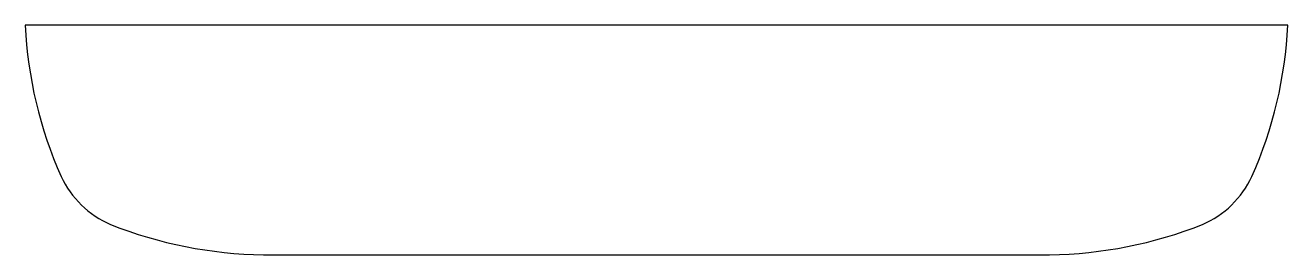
# Model space of a CAD drawing. Extents: x 1890 to 2385, y 900 to 990.
import ezdxf

# ---------------------------------------------------------------- set-up
doc = ezdxf.new("R2010")
doc.units = 0
doc.layers.get('0').update_dxf_attribs({"linetype": 'CONTINUOUS'})

msp = doc.modelspace()

# ---------------------------------------------------------------- linework, layer by layer
at = {"color": 3, "linetype": 'CONTINUOUS'}
msp.add_lwpolyline([(2351.76, 911.82, 0.183905), (2371.13, 930.67, 0.093693), (2385.21, 989.96), (2137.71, 989.96), (1890.21, 989.96, 0.093693), (1904.29, 930.67, 0.183905), (1923.65, 911.82, 0.091181), (1983.56, 899.96), (2137.71, 899.96), (2291.86, 899.96, 0.091181)], format="xyb", close=True, dxfattribs=at)

doc.saveas('drawing.dxf')
